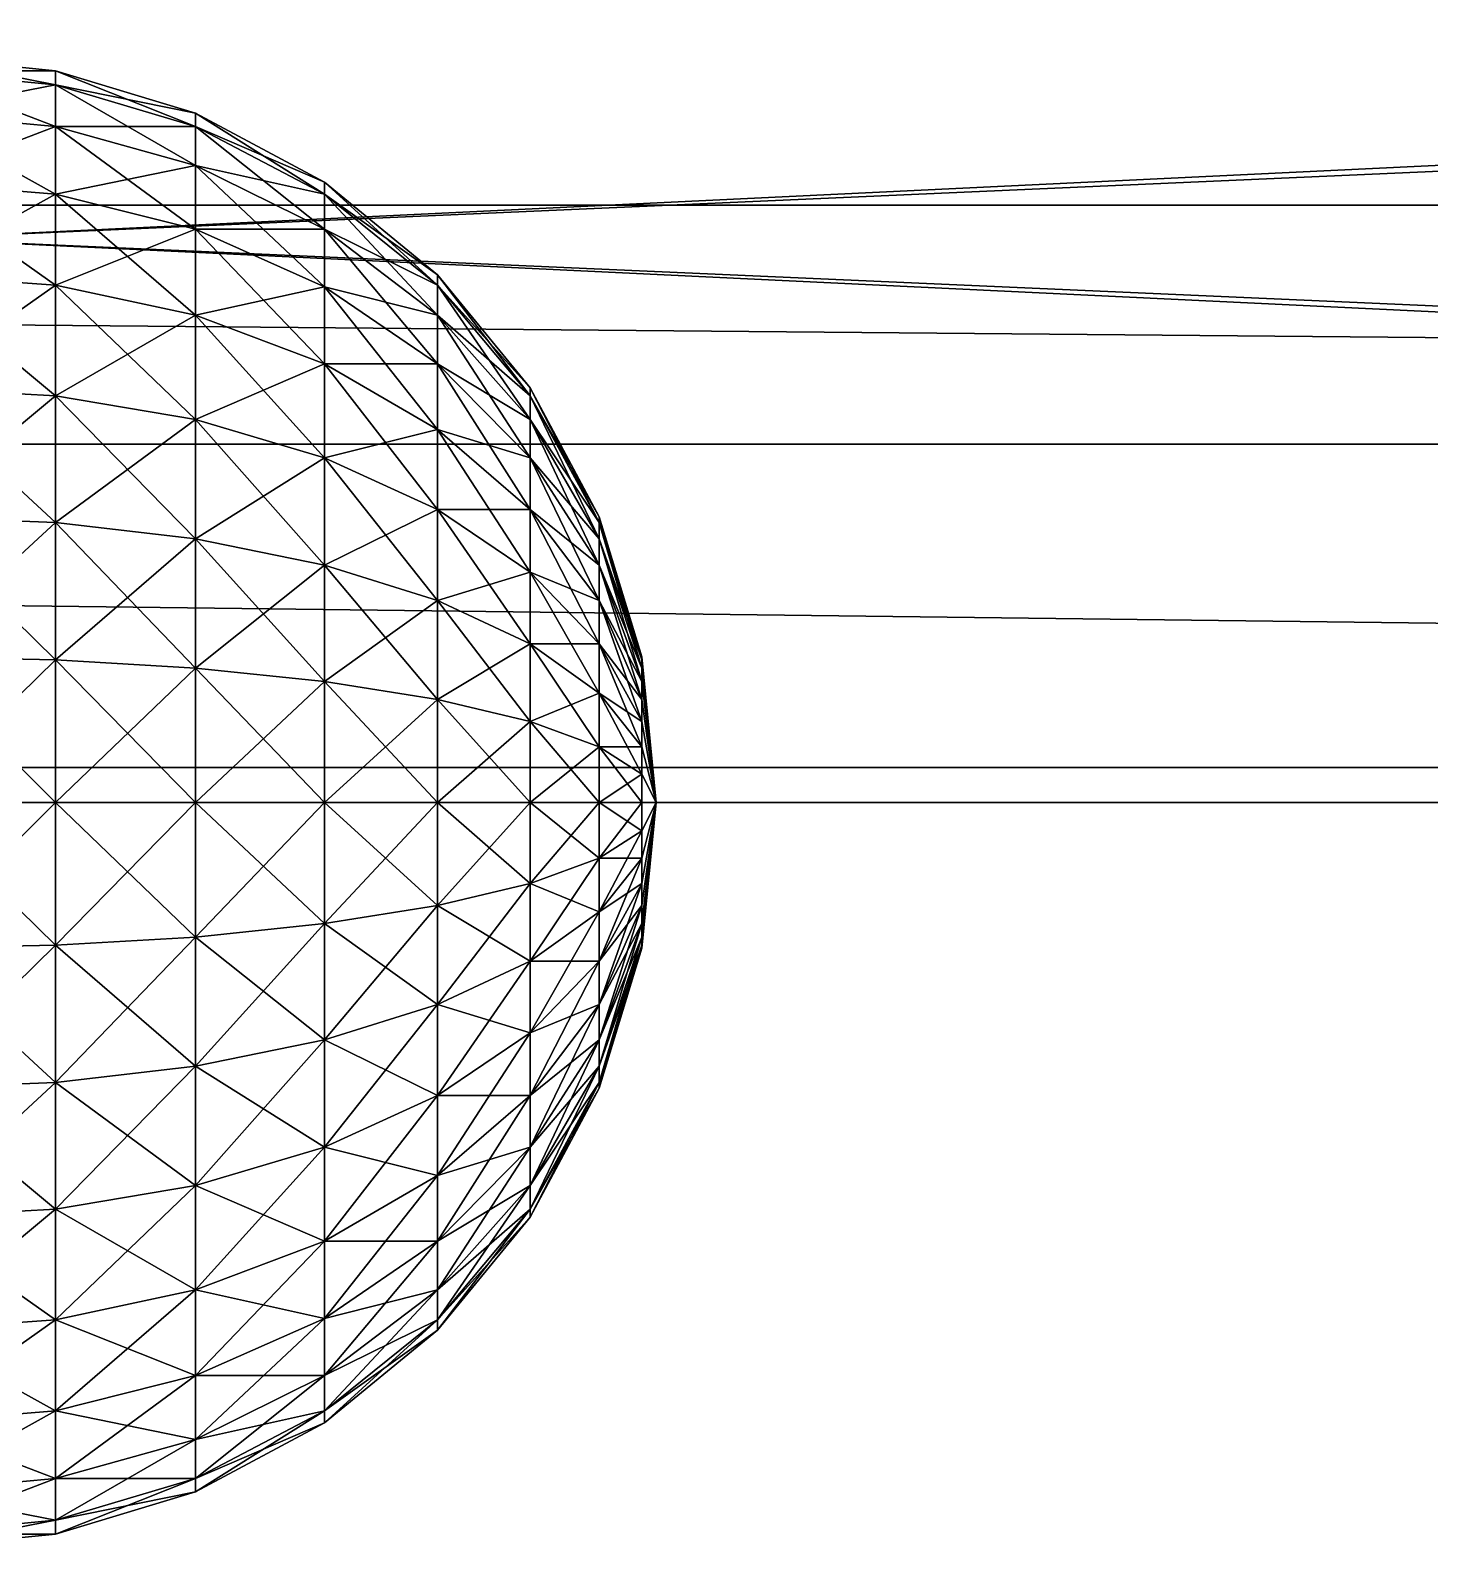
# Model space of a CAD drawing. Header units: millimetres. Extents: x -676 to 696, y -437 to 331.
# Drawn here: x 12.33 to 37.15, y -421.33 to -394.41 of the extents above; entities that cross this region are included whole.
import ezdxf

# ---------------------------------------------------------------- set-up
doc = ezdxf.new("R2010")
doc.units = ezdxf.units.MM
doc.header["$MEASUREMENT"] = 0
doc.layers.add('IKE140033-T1', color=255, linetype='Continuous')
doc.layers.add('IKE140033-T2', color=252, linetype='Continuous')

msp = doc.modelspace()

# ---------------------------------------------------------------- meshes
at = {"layer": 'IKE140033-T1'}
mesh = msp.add_polyface(dxfattribs=at)
corners = [(249.412, -407.483, 5.582), (-229.025, -407.483, 5.582), (-229.025, 331.28, 5.582), (218.349, 311.898, 1476.052), (-197.962, 311.898, 1476.052), (-197.962, -388.102, 1476.052), (-225.309, 325.543, 26.939), (-222.565, 321.305, 48.296), (242.952, 321.305, 48.296), (245.697, 325.543, 26.939), (218.349, 311.898, 1416.052), (-197.962, 311.898, 1416.052), (-197.962, 311.898, 1476.052), (236.86, 311.898, 1110.532), (236.86, 311.898, 752.164), (-216.473, 311.898, 752.164), (-216.473, 311.898, 1110.532), (-197.962, 311.898, 1110.532), (218.349, 311.898, 1110.532), (-675.801, 331.28, 5.582), (-639.806, -388.102, 1476.052), (-216.473, -388.102, 1476.052), (-216.473, 311.898, 1476.052), (-639.806, 311.898, 1476.052), (-216.473, 311.898, 1476.052), (-216.473, 311.898, 1416.052), (236.86, 311.898, 358.544), (236.86, 311.898, 76.969), (-216.473, 311.898, 76.969), (-216.473, 311.898, 358.544), (236.86, 311.898, 742.852), (236.86, 311.898, 365.86), (-216.473, 311.898, 365.86), (-216.473, 311.898, 742.852), (218.349, 311.898, 1119.844), (-197.962, 311.898, 1119.844), (-197.962, 311.898, 1408.647), (-639.806, 311.898, 1119.844), (-639.806, 311.898, 1408.647), (-216.473, 311.898, 1408.647), (-216.473, 311.898, 1119.844), (-639.806, 311.898, 752.164), (-639.806, 311.898, 1110.532), (-639.806, 311.898, 76.969), (-639.806, 311.898, 358.544), (-639.806, 311.898, 742.852), (236.86, 311.898, 69.652), (-216.473, 311.898, 69.652), (-639.806, 311.898, 69.652), (-639.806, 311.898, 365.86), (218.349, 311.898, 1408.647), (-639.806, 311.898, 1416.052), (249.412, 331.28, 5.582), (-229.025, 331.28, 5.582)]
mesh.append_faces([[corners[k] for k in face] for face in [(0, 1, 2, 2), (3, 4, 5, 5), (6, 7, 8, 8), (8, 9, 6, 6), (10, 11, 12, 12), (13, 14, 15, 15), (15, 16, 13, 13), (16, 17, 18, 18), (19, 2, 1, 1), (20, 21, 22, 22), (23, 24, 25, 25), (26, 27, 28, 28), (28, 29, 26, 26), (30, 31, 32, 32), (32, 33, 30, 30), (34, 35, 36, 36), (37, 38, 39, 39), (39, 40, 37, 37), (41, 42, 16, 16), (16, 15, 41, 41), (29, 28, 43, 43), (43, 44, 29, 29), (14, 30, 33, 33), (33, 15, 14, 14), (18, 17, 35, 35), (42, 37, 40, 40), (40, 16, 42, 42), (15, 33, 45, 45), (45, 41, 15, 15), (27, 46, 47, 47), (47, 28, 27, 27), (29, 32, 31, 31), (31, 26, 29, 29), (28, 47, 48, 48), (48, 43, 28, 28), (44, 49, 32, 32), (32, 29, 44, 44), (50, 36, 11, 11), (38, 51, 25, 25), (25, 39, 38, 38), (4, 22, 21, 21), (21, 5, 4, 4), (11, 25, 24, 24), (24, 12, 11, 11), (35, 40, 39, 39), (39, 36, 35, 35), (17, 16, 40, 40), (40, 35, 17, 17), (36, 39, 25, 25), (25, 11, 36, 36), (7, 47, 46, 46), (46, 8, 7, 7), (9, 52, 53, 53), (53, 6, 9, 9)]])
mesh = msp.add_polyface(dxfattribs=at)
corners = [(-229.025, 331.28, 5.582), (249.412, 331.28, 5.582), (249.412, -407.483, 5.582), (-197.962, -388.102, 1476.052), (218.349, -388.102, 1476.052), (218.349, 311.898, 1476.052), (685.533, 325.543, 26.939), (677.663, 321.305, 48.296), (677.663, -397.508, 48.296), (685.533, -401.746, 26.939), (675.194, 311.898, 1416.052), (675.194, 311.898, 1476.052), (675.194, -388.102, 1476.052), (675.194, -388.102, 1416.052), (660.194, 311.898, 365.86), (660.194, 311.898, 742.852), (660.194, -388.102, 742.852), (660.194, -388.102, 365.86), (696.188, 331.28, 5.582), (696.188, -407.483, 5.582), (236.86, -388.102, 1476.052), (660.194, -388.102, 1476.052), (660.194, 311.898, 1476.052), (236.86, 311.898, 1476.052), (660.194, 311.898, 1119.844), (660.194, 311.898, 1408.647), (660.194, -388.102, 1408.647), (660.194, -388.102, 1119.844), (660.194, 311.898, 752.164), (660.194, 311.898, 1110.532), (660.194, -388.102, 1110.532), (660.194, -388.102, 752.164), (660.194, -388.102, 358.544), (660.194, -388.102, 76.969), (660.194, 311.898, 76.969), (660.194, 311.898, 358.544), (660.194, -388.102, 69.652), (660.194, 311.898, 69.652), (660.194, 311.898, 1416.052), (660.194, -388.102, 1416.052), (236.86, -388.102, 1416.052), (236.86, -388.102, 1408.647), (660.194, -388.102, 1408.647), (218.349, -388.102, 1119.844), (236.86, -388.102, 1119.844), (218.349, -388.102, 1408.647), (218.349, -388.102, 1110.532), (236.86, -388.102, 1110.532), (218.349, -388.102, 1416.052), (675.194, -388.102, 1476.052), (675.194, 311.898, 1476.052), (675.194, 311.898, 1416.052), (675.194, -388.102, 1416.052), (660.194, -388.102, 1416.052), (696.188, -407.483, 5.582), (696.188, 331.28, 5.582), (632.323, -356.383, -23.068), (632.323, -356.383, 5.582), (696.188, -356.383, 5.582), (696.188, -356.383, -23.068), (632.323, -356.383, -23.068), (696.188, -356.383, -23.068), (696.188, -407.483, -23.068), (632.323, -407.483, -23.068), (696.188, -356.383, -23.068), (696.188, -356.383, 5.582), (696.188, -407.483, 5.582), (696.188, -407.483, -23.068), (696.188, -356.383, 5.582), (632.323, -356.383, 5.582), (632.323, -407.483, 5.582), (696.188, -407.483, 5.582), (632.323, -356.383, 5.582), (632.323, -356.383, -23.068), (632.323, -407.483, -23.068), (632.323, -407.483, 5.582)]
mesh.append_faces([[corners[k] for k in face] for face in [(0, 1, 2, 2), (3, 4, 5, 5), (6, 7, 8, 8), (8, 9, 6, 6), (10, 11, 12, 12), (12, 13, 10, 10), (14, 15, 16, 16), (16, 17, 14, 14), (1, 18, 19, 19), (19, 2, 1, 1), (20, 21, 22, 22), (22, 23, 20, 20), (24, 25, 26, 26), (26, 27, 24, 24), (28, 29, 30, 30), (30, 31, 28, 28), (32, 33, 34, 34), (34, 35, 32, 32), (29, 24, 27, 27), (27, 30, 29, 29), (31, 16, 15, 15), (15, 28, 31, 31), (33, 36, 37, 37), (37, 34, 33, 33), (35, 14, 17, 17), (17, 32, 35, 35), (25, 38, 39, 39), (39, 26, 25, 25), (40, 41, 42, 42), (4, 20, 23, 23), (23, 5, 4, 4), (43, 44, 41, 41), (41, 45, 43, 43), (46, 47, 44, 44), (44, 43, 46, 46), (45, 41, 40, 40), (40, 48, 45, 45), (22, 21, 49, 49), (49, 50, 22, 22), (51, 52, 53, 53), (7, 37, 36, 36), (36, 8, 7, 7), (9, 54, 55, 55), (55, 6, 9, 9), (56, 57, 58, 58), (58, 59, 56, 56), (60, 61, 62, 62), (62, 63, 60, 60), (64, 65, 66, 66), (66, 67, 64, 64), (68, 69, 70, 70), (70, 71, 68, 68), (72, 73, 74, 74), (74, 75, 72, 72)]])
mesh = msp.add_polyface(dxfattribs=at)
corners = [(218.349, -408.102, 1476.052), (-197.962, -408.102, 1476.052), (-197.962, -408.102, 1416.052), (-216.473, -408.102, 1110.532), (236.86, -408.102, 1110.532), (-197.962, -408.102, 1110.532), (-639.806, -408.102, 1416.052), (-216.473, -408.102, 1416.052), (-216.473, -408.102, 1476.052), (218.349, -408.102, 1408.647), (-197.962, -408.102, 1408.647), (-197.962, -408.102, 1119.844), (218.349, -388.102, 1119.844), (-197.962, -388.102, 1119.844), (-197.962, -388.102, 1110.532), (-639.806, -388.102, 752.164), (-639.806, -388.102, 742.852), (-216.473, -388.102, 742.852), (-216.473, -388.102, 752.164), (-216.473, -388.102, 1110.532), (-216.473, -388.102, 1119.844), (-639.806, -388.102, 1119.844), (-639.806, -388.102, 1110.532), (-639.806, -388.102, 76.969), (-639.806, -388.102, 69.652), (-216.473, -388.102, 69.652), (-216.473, -388.102, 76.969), (-216.473, -388.102, 358.544), (-216.473, -388.102, 365.86), (-639.806, -388.102, 365.86), (-639.806, -388.102, 358.544), (218.349, -388.102, 1416.052), (-197.962, -388.102, 1416.052), (-197.962, -388.102, 1408.647), (-216.473, -388.102, 1408.647), (-216.473, -388.102, 1416.052), (-639.806, -388.102, 1416.052), (-639.806, -388.102, 1408.647), (-639.806, -408.102, 1476.052), (-216.473, -408.102, 1476.052), (-216.473, -388.102, 1476.052), (-639.806, -388.102, 1416.052), (-216.473, -388.102, 1416.052), (-216.473, -408.102, 1416.052), (-197.962, -388.102, 1416.052), (-197.962, -408.102, 1416.052), (218.349, -408.102, 1416.052), (218.349, -388.102, 1476.052), (-197.962, -388.102, 1476.052), (-197.962, -408.102, 1476.052), (-639.806, -388.102, 752.164), (-216.473, -388.102, 752.164), (-216.473, -408.102, 752.164), (236.86, -408.102, 752.164), (218.349, -388.102, 1110.532), (-197.962, -388.102, 1110.532), (-197.962, -408.102, 1110.532), (-216.473, -388.102, 1110.532), (-216.473, -408.102, 1110.532), (-639.806, -408.102, 1110.532), (-639.806, -388.102, 365.86), (-216.473, -388.102, 365.86), (-216.473, -408.102, 365.86), (236.86, -408.102, 365.86), (236.86, -388.102, 742.852), (-216.473, -388.102, 742.852), (-216.473, -408.102, 742.852), (-639.806, -408.102, 742.852), (236.86, -388.102, 358.544), (-216.473, -388.102, 358.544), (-216.473, -408.102, 358.544), (-639.806, -408.102, 358.544), (-639.806, -388.102, 76.969), (-216.473, -388.102, 76.969), (-216.473, -408.102, 76.969), (236.86, -408.102, 76.969), (218.349, -408.102, 1119.844), (-197.962, -408.102, 1119.844), (-197.962, -388.102, 1119.844), (218.349, -388.102, 1408.647), (-197.962, -388.102, 1408.647), (-197.962, -408.102, 1408.647), (-197.962, -388.102, 1408.647), (-197.962, -388.102, 1119.844), (-197.962, -408.102, 1119.844), (-197.962, -408.102, 1408.647), (-639.806, -388.102, 1119.844), (-216.473, -388.102, 1119.844), (-216.473, -408.102, 1119.844), (-216.473, -388.102, 1119.844), (-216.473, -388.102, 1408.647), (-216.473, -408.102, 1408.647), (-216.473, -408.102, 1119.844), (-639.806, -408.102, 1408.647), (-216.473, -408.102, 1408.647), (-216.473, -388.102, 1408.647)]
mesh.append_faces([[corners[k] for k in face] for face in [(0, 1, 2, 2), (3, 4, 5, 5), (6, 7, 8, 8), (9, 10, 11, 11), (12, 13, 14, 14), (15, 16, 17, 17), (17, 18, 15, 15), (19, 20, 21, 21), (21, 22, 19, 19), (23, 24, 25, 25), (25, 26, 23, 23), (27, 28, 29, 29), (29, 30, 27, 27), (31, 32, 33, 33), (34, 35, 36, 36), (36, 37, 34, 34), (1, 8, 7, 7), (7, 2, 1, 1), (33, 34, 20, 20), (20, 13, 33, 33), (13, 20, 19, 19), (19, 14, 13, 13), (32, 35, 34, 34), (34, 33, 32, 32), (38, 39, 40, 40), (41, 42, 43, 43), (42, 44, 45, 45), (45, 43, 42, 42), (46, 45, 44, 44), (47, 48, 49, 49), (48, 40, 39, 39), (39, 49, 48, 48), (50, 51, 52, 52), (53, 52, 51, 51), (54, 55, 56, 56), (55, 57, 58, 58), (58, 56, 55, 55), (59, 58, 57, 57), (60, 61, 62, 62), (63, 62, 61, 61), (64, 65, 66, 66), (67, 66, 65, 65), (68, 69, 70, 70), (71, 70, 69, 69), (72, 73, 74, 74), (75, 74, 73, 73), (76, 77, 78, 78), (79, 80, 81, 81), (82, 83, 84, 84), (84, 85, 82, 82), (86, 87, 88, 88), (89, 90, 91, 91), (91, 92, 89, 89), (93, 94, 95, 95)]])
mesh = msp.add_polyface(dxfattribs=at)
corners = [(245.697, -401.746, 26.939), (242.952, -397.508, 48.296), (-222.565, -397.508, 48.296), (-225.309, -401.746, 26.939), (-197.962, -408.102, 1416.052), (218.349, -408.102, 1416.052), (218.349, -408.102, 1476.052), (-216.473, -408.102, 1110.532), (-216.473, -408.102, 752.164), (236.86, -408.102, 752.164), (236.86, -408.102, 1110.532), (218.349, -408.102, 1110.532), (-197.962, -408.102, 1110.532), (660.194, -408.102, 1476.052), (236.86, -408.102, 1476.052), (236.86, -408.102, 1416.052), (-216.473, -408.102, 358.544), (-216.473, -408.102, 76.969), (236.86, -408.102, 76.969), (236.86, -408.102, 358.544), (-216.473, -408.102, 742.852), (-216.473, -408.102, 365.86), (236.86, -408.102, 365.86), (236.86, -408.102, 742.852), (-197.962, -408.102, 1119.844), (218.349, -408.102, 1119.844), (218.349, -408.102, 1408.647), (-216.473, -388.102, 752.164), (-216.473, -388.102, 742.852), (236.86, -388.102, 742.852), (236.86, -388.102, 752.164), (-197.962, -388.102, 1110.532), (218.349, -388.102, 1110.532), (218.349, -388.102, 1119.844), (-216.473, -388.102, 76.969), (-216.473, -388.102, 69.652), (236.86, -388.102, 69.652), (236.86, -388.102, 76.969), (236.86, -388.102, 358.544), (236.86, -388.102, 365.86), (-216.473, -388.102, 365.86), (-216.473, -388.102, 358.544), (-197.962, -388.102, 1408.647), (218.349, -388.102, 1408.647), (218.349, -388.102, 1416.052), (-197.962, -388.102, 1416.052), (218.349, -388.102, 1416.052), (218.349, -408.102, 1416.052), (236.86, -388.102, 1416.052), (236.86, -408.102, 1416.052), (660.194, -408.102, 1416.052), (660.194, -388.102, 1476.052), (236.86, -388.102, 1476.052), (236.86, -408.102, 1476.052), (218.349, -388.102, 1476.052), (218.349, -408.102, 1476.052), (-197.962, -408.102, 1476.052), (-216.473, -388.102, 752.164), (236.86, -388.102, 752.164), (236.86, -408.102, 752.164), (660.194, -408.102, 752.164), (660.194, -388.102, 1110.532), (236.86, -388.102, 1110.532), (236.86, -408.102, 1110.532), (218.349, -388.102, 1110.532), (218.349, -408.102, 1110.532), (-197.962, -408.102, 1110.532), (-216.473, -388.102, 365.86), (236.86, -388.102, 365.86), (236.86, -408.102, 365.86), (660.194, -408.102, 365.86), (660.194, -388.102, 742.852), (236.86, -388.102, 742.852), (236.86, -408.102, 742.852), (-216.473, -408.102, 742.852), (660.194, -388.102, 358.544), (236.86, -388.102, 358.544), (236.86, -408.102, 358.544), (-216.473, -408.102, 358.544), (-216.473, -388.102, 76.969), (236.86, -388.102, 76.969), (236.86, -408.102, 76.969), (660.194, -408.102, 76.969), (-197.962, -388.102, 1119.844), (218.349, -388.102, 1119.844), (218.349, -408.102, 1119.844), (218.349, -388.102, 1119.844), (218.349, -388.102, 1408.647), (218.349, -408.102, 1408.647), (218.349, -408.102, 1119.844), (-197.962, -408.102, 1408.647), (218.349, -408.102, 1408.647), (218.349, -388.102, 1408.647), (236.86, -388.102, 1408.647), (236.86, -388.102, 1119.844), (236.86, -408.102, 1119.844), (236.86, -408.102, 1408.647), (-229.025, -407.483, 5.582), (249.412, -407.483, 5.582)]
mesh.append_faces([[corners[k] for k in face] for face in [(0, 1, 2, 2), (2, 3, 0, 0), (4, 5, 6, 6), (7, 8, 9, 9), (9, 10, 7, 7), (10, 11, 12, 12), (13, 14, 15, 15), (16, 17, 18, 18), (18, 19, 16, 16), (20, 21, 22, 22), (22, 23, 20, 20), (24, 25, 26, 26), (27, 28, 29, 29), (29, 30, 27, 27), (31, 32, 33, 33), (34, 35, 36, 36), (36, 37, 34, 34), (38, 39, 40, 40), (40, 41, 38, 38), (42, 43, 44, 44), (5, 15, 14, 14), (14, 6, 5, 5), (45, 46, 47, 47), (46, 48, 49, 49), (49, 47, 46, 46), (50, 49, 48, 48), (51, 52, 53, 53), (52, 54, 55, 55), (55, 53, 52, 52), (56, 55, 54, 54), (57, 58, 59, 59), (60, 59, 58, 58), (61, 62, 63, 63), (62, 64, 65, 65), (65, 63, 62, 62), (66, 65, 64, 64), (67, 68, 69, 69), (70, 69, 68, 68), (71, 72, 73, 73), (74, 73, 72, 72), (75, 76, 77, 77), (78, 77, 76, 76), (79, 80, 81, 81), (82, 81, 80, 80), (83, 84, 85, 85), (86, 87, 88, 88), (88, 89, 86, 86), (90, 91, 92, 92), (93, 94, 95, 95), (95, 96, 93, 93), (1, 36, 35, 35), (35, 2, 1, 1), (3, 97, 98, 98), (98, 0, 3, 3)]])
at = {"layer": 'IKE140033-T2'}
mesh = msp.add_polyface(dxfattribs=at)
corners = [(10.194, -400.75, 1275.248), (12.775, -400.891, 1275.036), (12.775, -398.925, 1273.422), (10.194, -398.745, 1273.602), (12.775, -397.311, 1271.456), (10.194, -397.099, 1271.597), (12.775, -396.112, 1269.212), (10.194, -395.877, 1269.309), (12.775, -395.373, 1266.777), (10.194, -395.124, 1266.827), (12.775, -395.124, 1264.246), (10.194, -394.869, 1264.246), (12.775, -395.373, 1261.714), (10.194, -395.124, 1261.664), (12.775, -396.112, 1259.279), (10.194, -395.877, 1259.182), (12.775, -397.311, 1257.036), (10.194, -397.099, 1256.894), (12.775, -398.925, 1255.069), (10.194, -398.745, 1254.889), (12.775, -400.892, 1253.455), (15.257, -401.31, 1274.41), (15.257, -399.457, 1272.89), (15.257, -397.937, 1271.037), (15.257, -396.807, 1268.924), (15.257, -396.112, 1266.631), (15.257, -395.877, 1264.246), (15.257, -396.112, 1261.861), (15.257, -396.807, 1259.567), (15.257, -397.937, 1257.454), (15.257, -399.457, 1255.601)]
mesh.append_faces([[corners[k] for k in face] for face in [(0, 1, 2, 2), (0, 2, 3, 3), (3, 2, 4, 4), (3, 4, 5, 5), (5, 4, 6, 6), (5, 6, 7, 7), (7, 6, 8, 8), (7, 8, 9, 9), (9, 8, 10, 10), (9, 10, 11, 11), (11, 10, 12, 12), (11, 12, 13, 13), (13, 12, 14, 14), (13, 14, 15, 15), (15, 14, 16, 16), (15, 16, 17, 17), (17, 16, 18, 18), (17, 18, 19, 19), (19, 18, 20, 20), (1, 21, 22, 22), (1, 22, 2, 2), (2, 22, 23, 23), (2, 23, 4, 4), (4, 23, 24, 24), (4, 24, 6, 6), (6, 24, 25, 25), (6, 25, 8, 8), (8, 25, 26, 26), (8, 26, 10, 10), (10, 26, 27, 27), (10, 27, 12, 12), (12, 27, 28, 28), (12, 28, 14, 14), (14, 28, 29, 29), (14, 29, 16, 16), (16, 29, 30, 30), (16, 30, 18, 18)]])
mesh = msp.add_polyface(dxfattribs=at)
corners = [(12.775, -398.925, 1255.069), (15.257, -399.457, 1255.601), (15.257, -401.31, 1254.081), (15.257, -401.31, 1274.41), (17.545, -400.322, 1272.025), (15.257, -399.457, 1272.89), (17.545, -398.954, 1270.358), (15.257, -397.937, 1271.037), (17.545, -397.937, 1268.456), (15.257, -396.807, 1268.924), (17.545, -397.311, 1266.392), (15.257, -396.112, 1266.631), (17.545, -397.099, 1264.246), (15.257, -395.877, 1264.246), (17.545, -397.311, 1262.099), (15.257, -396.112, 1261.861), (17.545, -397.937, 1260.035), (15.257, -396.807, 1259.567), (17.545, -398.954, 1258.133), (15.257, -397.937, 1257.454), (17.545, -400.322, 1256.466), (19.55, -400.322, 1269.444), (19.55, -399.457, 1267.826), (19.55, -398.925, 1266.071), (19.55, -398.745, 1264.246), (19.55, -398.925, 1262.42), (19.55, -399.457, 1260.665), (19.55, -400.322, 1259.047), (19.55, -401.486, 1257.63), (21.196, -401.31, 1267.059), (21.196, -400.891, 1265.68), (21.196, -400.75, 1264.246), (21.196, -400.891, 1262.811), (21.196, -401.31, 1261.432)]
mesh.append_faces([[corners[k] for k in face] for face in [(0, 1, 2, 2), (3, 4, 5, 5), (5, 4, 6, 6), (5, 6, 7, 7), (7, 6, 8, 8), (7, 8, 9, 9), (9, 8, 10, 10), (9, 10, 11, 11), (11, 10, 12, 12), (11, 12, 13, 13), (13, 12, 14, 14), (13, 14, 15, 15), (15, 14, 16, 16), (15, 16, 17, 17), (17, 16, 18, 18), (17, 18, 19, 19), (19, 18, 20, 20), (19, 20, 1, 1), (4, 21, 6, 6), (6, 21, 22, 22), (6, 22, 8, 8), (8, 22, 23, 23), (8, 23, 10, 10), (10, 23, 24, 24), (10, 24, 12, 12), (12, 24, 25, 25), (12, 25, 14, 14), (14, 25, 26, 26), (14, 26, 16, 16), (16, 26, 27, 27), (16, 27, 18, 18), (18, 28, 20, 20), (21, 29, 22, 22), (22, 30, 23, 23), (23, 31, 24, 24), (24, 32, 25, 25), (25, 33, 26, 26)]])
mesh = msp.add_polyface(dxfattribs=at)
corners = [(10.194, -408.102, 1277.478), (12.775, -408.102, 1277.224), (12.775, -405.57, 1276.974), (10.194, -405.52, 1277.224), (12.775, -403.135, 1276.236), (10.194, -403.038, 1276.471), (12.775, -400.891, 1275.036), (10.194, -400.75, 1275.248), (10.194, -398.745, 1254.889), (12.775, -400.892, 1253.455), (10.194, -400.75, 1253.243), (12.775, -403.135, 1252.256), (10.194, -403.038, 1252.021), (12.775, -405.57, 1251.517), (10.194, -405.52, 1251.268), (12.775, -408.102, 1251.268), (10.194, -408.102, 1251.013), (15.257, -408.102, 1276.471), (15.257, -405.717, 1276.236), (15.257, -403.423, 1275.54), (15.257, -401.31, 1274.41), (12.775, -398.925, 1255.069), (15.257, -401.31, 1254.081), (15.257, -403.423, 1252.951), (15.257, -405.717, 1252.256), (15.257, -408.102, 1252.021), (17.545, -408.102, 1275.248), (17.545, -405.955, 1275.036), (17.545, -403.891, 1274.41), (17.545, -401.989, 1273.394), (17.545, -400.322, 1272.025), (15.257, -399.457, 1255.601), (17.545, -400.322, 1256.466), (17.545, -401.989, 1255.098), (17.545, -403.891, 1254.081), (17.545, -405.955, 1253.455)]
mesh.append_faces([[corners[k] for k in face] for face in [(0, 1, 2, 2), (0, 2, 3, 3), (3, 2, 4, 4), (3, 4, 5, 5), (5, 4, 6, 6), (5, 6, 7, 7), (8, 9, 10, 10), (10, 9, 11, 11), (10, 11, 12, 12), (12, 11, 13, 13), (12, 13, 14, 14), (14, 13, 15, 15), (14, 15, 16, 16), (1, 17, 18, 18), (1, 18, 2, 2), (2, 18, 19, 19), (2, 19, 4, 4), (4, 19, 20, 20), (4, 20, 6, 6), (21, 22, 9, 9), (9, 22, 23, 23), (9, 23, 11, 11), (11, 23, 24, 24), (11, 24, 13, 13), (13, 24, 25, 25), (13, 25, 15, 15), (17, 26, 27, 27), (17, 27, 18, 18), (18, 27, 28, 28), (18, 28, 19, 19), (19, 28, 29, 29), (19, 29, 20, 20), (20, 29, 30, 30), (31, 32, 33, 33), (31, 33, 22, 22), (22, 34, 23, 23), (23, 35, 24, 24)]])
mesh = msp.add_polyface(dxfattribs=at)
corners = [(19.55, -398.925, 1266.071), (21.196, -400.891, 1265.68), (21.196, -400.75, 1264.246), (19.55, -398.745, 1264.246), (21.196, -400.891, 1262.811), (19.55, -398.925, 1262.42), (21.196, -401.31, 1261.432), (19.55, -399.457, 1260.665), (21.196, -401.989, 1260.161), (19.55, -400.322, 1259.047), (21.196, -402.903, 1259.047), (19.55, -401.486, 1257.63), (21.196, -404.017, 1258.133), (19.55, -402.903, 1256.466), (21.196, -405.288, 1257.454), (21.196, -405.288, 1271.037), (22.419, -405.288, 1268.456), (21.196, -404.017, 1270.358), (22.419, -404.521, 1267.826), (21.196, -402.903, 1269.444), (22.419, -403.891, 1267.059), (21.196, -401.989, 1268.33), (22.419, -403.423, 1266.183), (21.196, -401.31, 1267.059), (22.419, -403.135, 1265.234), (22.419, -403.038, 1264.246), (22.419, -403.135, 1263.258), (22.419, -403.423, 1262.308), (22.419, -403.891, 1261.432), (22.419, -404.521, 1260.665), (22.419, -405.288, 1260.035), (23.172, -405.955, 1265.68), (23.172, -405.717, 1265.234), (23.172, -405.57, 1264.749), (23.172, -405.52, 1264.246), (23.172, -405.57, 1263.742), (23.172, -405.717, 1263.258), (23.172, -405.955, 1262.811), (23.172, -406.276, 1262.42)]
mesh.append_faces([[corners[k] for k in face] for face in [(0, 1, 2, 2), (3, 2, 4, 4), (5, 4, 6, 6), (7, 6, 8, 8), (9, 8, 10, 10), (11, 10, 12, 12), (13, 12, 14, 14), (15, 16, 17, 17), (17, 16, 18, 18), (17, 18, 19, 19), (19, 18, 20, 20), (19, 20, 21, 21), (21, 20, 22, 22), (21, 22, 23, 23), (23, 22, 24, 24), (23, 24, 1, 1), (1, 24, 25, 25), (1, 25, 2, 2), (2, 25, 26, 26), (2, 26, 4, 4), (4, 26, 27, 27), (4, 27, 6, 6), (6, 27, 28, 28), (6, 28, 8, 8), (8, 28, 29, 29), (8, 29, 10, 10), (10, 29, 30, 30), (10, 30, 12, 12), (18, 31, 20, 20), (20, 32, 22, 22), (22, 33, 24, 24), (24, 34, 25, 25), (25, 34, 35, 35), (25, 35, 26, 26), (26, 36, 27, 27), (27, 37, 28, 28), (28, 38, 29, 29)]])
mesh = msp.add_polyface(dxfattribs=at)
corners = [(15.257, -401.31, 1254.081), (17.545, -401.989, 1255.098), (17.545, -403.891, 1254.081), (15.257, -403.423, 1252.951), (17.545, -405.955, 1253.455), (15.257, -405.717, 1252.256), (17.545, -408.102, 1253.244), (17.545, -408.102, 1275.248), (19.55, -408.102, 1273.602), (19.55, -406.276, 1273.422), (17.545, -405.955, 1275.036), (19.55, -404.521, 1272.89), (17.545, -403.891, 1274.41), (19.55, -402.903, 1272.025), (17.545, -401.989, 1273.394), (19.55, -401.486, 1270.862), (17.545, -400.322, 1272.025), (19.55, -400.322, 1269.444), (17.545, -398.954, 1258.133), (19.55, -400.322, 1259.047), (19.55, -401.486, 1257.63), (17.545, -400.322, 1256.466), (19.55, -402.903, 1256.466), (19.55, -404.521, 1255.601), (19.55, -406.276, 1255.069), (19.55, -408.102, 1254.889), (21.196, -408.102, 1271.597), (21.196, -406.667, 1271.456), (21.196, -405.288, 1271.037), (21.196, -404.017, 1270.358), (21.196, -402.903, 1269.444), (21.196, -401.989, 1268.33), (21.196, -401.31, 1267.059), (19.55, -399.457, 1267.826), (21.196, -400.891, 1265.68), (19.55, -399.457, 1260.665), (21.196, -401.989, 1260.161), (21.196, -402.903, 1259.047), (21.196, -404.017, 1258.133), (21.196, -405.288, 1257.454), (21.196, -406.667, 1257.036)]
mesh.append_faces([[corners[k] for k in face] for face in [(0, 1, 2, 2), (3, 2, 4, 4), (5, 4, 6, 6), (7, 8, 9, 9), (7, 9, 10, 10), (10, 9, 11, 11), (10, 11, 12, 12), (12, 11, 13, 13), (12, 13, 14, 14), (14, 13, 15, 15), (14, 15, 16, 16), (16, 15, 17, 17), (18, 19, 20, 20), (21, 20, 22, 22), (21, 22, 1, 1), (1, 22, 23, 23), (1, 23, 2, 2), (2, 23, 24, 24), (2, 24, 4, 4), (4, 24, 25, 25), (8, 26, 27, 27), (8, 27, 9, 9), (9, 27, 28, 28), (9, 28, 11, 11), (11, 28, 29, 29), (11, 29, 13, 13), (13, 29, 30, 30), (13, 30, 15, 15), (15, 30, 31, 31), (15, 31, 17, 17), (17, 31, 32, 32), (33, 32, 34, 34), (35, 36, 19, 19), (19, 37, 20, 20), (20, 38, 22, 22), (22, 39, 23, 23), (23, 40, 24, 24)]])
mesh = msp.add_polyface(dxfattribs=at)
corners = [(19.55, -404.521, 1255.601), (21.196, -405.288, 1257.454), (21.196, -406.667, 1257.036), (19.55, -406.276, 1255.069), (21.196, -408.102, 1256.894), (21.196, -408.102, 1271.597), (22.419, -408.102, 1269.309), (22.419, -407.114, 1269.212), (21.196, -406.667, 1271.456), (22.419, -406.164, 1268.924), (21.196, -405.288, 1271.037), (22.419, -405.288, 1268.456), (21.196, -404.017, 1258.133), (22.419, -405.288, 1260.035), (22.419, -406.164, 1259.567), (22.419, -407.114, 1259.279), (22.419, -408.102, 1259.182), (23.172, -408.102, 1266.827), (23.172, -407.598, 1266.777), (23.172, -407.114, 1266.631), (23.172, -406.667, 1266.392), (23.172, -406.276, 1266.071), (22.419, -404.521, 1267.826), (23.172, -405.955, 1265.68), (22.419, -403.891, 1267.059), (23.172, -405.717, 1265.234), (22.419, -403.423, 1266.183), (23.172, -405.57, 1264.749), (22.419, -403.135, 1265.234), (23.172, -405.52, 1264.246), (22.419, -403.135, 1263.258), (23.172, -405.57, 1263.742), (23.172, -405.717, 1263.258), (22.419, -403.423, 1262.308), (23.172, -405.955, 1262.811), (22.419, -403.891, 1261.432), (23.172, -406.276, 1262.42), (22.419, -404.521, 1260.665), (23.172, -406.667, 1262.099), (23.172, -407.114, 1261.861), (23.172, -407.598, 1261.714), (23.172, -408.102, 1261.664), (22.419, -409.09, 1269.212), (23.172, -408.102, 1266.827), (22.419, -408.102, 1269.309)]
mesh.append_faces([[corners[k] for k in face] for face in [(0, 1, 2, 2), (3, 2, 4, 4), (5, 6, 7, 7), (5, 7, 8, 8), (8, 7, 9, 9), (8, 9, 10, 10), (10, 9, 11, 11), (12, 13, 14, 14), (12, 14, 1, 1), (1, 14, 15, 15), (1, 15, 2, 2), (2, 15, 16, 16), (2, 16, 4, 4), (6, 17, 18, 18), (6, 18, 7, 7), (7, 18, 19, 19), (7, 19, 9, 9), (9, 19, 20, 20), (9, 20, 11, 11), (11, 20, 21, 21), (11, 21, 22, 22), (22, 21, 23, 23), (24, 23, 25, 25), (26, 25, 27, 27), (28, 27, 29, 29), (30, 31, 32, 32), (33, 32, 34, 34), (35, 34, 36, 36), (37, 36, 38, 38), (37, 38, 13, 13), (13, 38, 39, 39), (13, 39, 14, 14), (14, 39, 40, 40), (14, 40, 15, 15), (15, 40, 41, 41), (15, 41, 16, 16), (42, 43, 44, 44)]])
mesh = msp.add_polyface(dxfattribs=at)
corners = [(10.194, -408.102, 1251.013), (12.775, -408.102, 1251.268), (12.775, -410.634, 1251.517), (10.194, -410.683, 1251.268), (12.775, -413.068, 1252.256), (10.194, -413.165, 1252.021), (12.775, -415.312, 1253.455), (10.194, -415.453, 1253.244), (10.194, -417.458, 1273.602), (12.775, -415.312, 1275.036), (10.194, -415.453, 1275.248), (12.775, -413.068, 1276.236), (10.194, -413.165, 1276.471), (12.775, -410.633, 1276.974), (10.194, -410.683, 1277.224), (12.775, -408.102, 1277.224), (10.194, -408.102, 1277.478), (15.257, -408.102, 1252.021), (15.257, -410.487, 1252.256), (15.257, -412.78, 1252.951), (15.257, -414.893, 1254.081), (15.257, -416.746, 1255.601), (12.775, -417.278, 1273.422), (15.257, -414.893, 1274.41), (15.257, -412.78, 1275.54), (15.257, -410.487, 1276.236), (15.257, -408.102, 1276.471), (15.257, -405.717, 1252.256), (17.545, -408.102, 1253.244), (17.545, -410.248, 1253.455), (17.545, -412.312, 1254.081), (17.545, -414.214, 1255.098), (15.257, -416.746, 1272.89), (17.545, -414.214, 1273.394), (17.545, -412.312, 1274.41), (17.545, -410.248, 1275.036), (17.545, -408.102, 1275.248)]
mesh.append_faces([[corners[k] for k in face] for face in [(0, 1, 2, 2), (0, 2, 3, 3), (3, 2, 4, 4), (3, 4, 5, 5), (5, 4, 6, 6), (5, 6, 7, 7), (8, 9, 10, 10), (10, 9, 11, 11), (10, 11, 12, 12), (12, 11, 13, 13), (12, 13, 14, 14), (14, 13, 15, 15), (14, 15, 16, 16), (1, 17, 18, 18), (1, 18, 2, 2), (2, 18, 19, 19), (2, 19, 4, 4), (4, 19, 20, 20), (4, 20, 6, 6), (6, 20, 21, 21), (22, 23, 9, 9), (9, 23, 24, 24), (9, 24, 11, 11), (11, 24, 25, 25), (11, 25, 13, 13), (13, 25, 26, 26), (13, 26, 15, 15), (27, 28, 17, 17), (17, 28, 29, 29), (17, 29, 18, 18), (18, 29, 30, 30), (18, 30, 19, 19), (19, 31, 20, 20), (32, 33, 23, 23), (23, 34, 24, 24), (24, 35, 25, 25), (25, 36, 26, 26)]])
mesh = msp.add_polyface(dxfattribs=at)
corners = [(22.419, -412.312, 1267.059), (23.172, -410.248, 1265.68), (23.172, -409.927, 1266.071), (22.419, -411.682, 1267.826), (23.172, -409.536, 1266.392), (22.419, -410.915, 1268.456), (23.172, -409.09, 1266.631), (22.419, -410.039, 1268.924), (23.172, -408.605, 1266.777), (22.419, -409.09, 1269.212), (23.172, -408.102, 1266.827), (23.426, -408.102, 1264.246), (23.172, -407.598, 1266.777), (23.172, -408.102, 1266.827), (23.426, -408.102, 1264.246), (23.172, -407.114, 1266.631), (23.426, -408.102, 1264.246), (23.172, -406.667, 1266.392), (23.426, -408.102, 1264.246), (23.172, -406.276, 1266.071), (23.426, -408.102, 1264.246), (23.172, -405.955, 1265.68), (23.426, -408.102, 1264.246), (23.172, -405.717, 1265.234), (23.426, -408.102, 1264.246), (23.172, -405.57, 1264.749), (23.426, -408.102, 1264.246), (23.172, -405.52, 1264.246), (23.426, -408.102, 1264.246), (23.172, -405.57, 1263.742), (23.426, -408.102, 1264.246), (23.172, -405.717, 1263.258), (23.426, -408.102, 1264.246), (23.172, -405.955, 1262.811), (23.426, -408.102, 1264.246), (23.172, -406.276, 1262.42), (23.426, -408.102, 1264.246), (23.172, -406.667, 1262.099), (23.426, -408.102, 1264.246), (23.172, -407.114, 1261.861), (23.426, -408.102, 1264.246), (23.172, -407.598, 1261.714), (23.426, -408.102, 1264.246), (23.172, -408.102, 1261.664), (23.426, -408.102, 1264.246), (23.172, -408.605, 1261.714), (23.426, -408.102, 1264.246), (23.172, -409.09, 1261.861), (23.426, -408.102, 1264.246), (23.172, -409.536, 1262.099), (23.426, -408.102, 1264.246), (23.172, -409.927, 1262.42), (23.426, -408.102, 1264.246), (23.172, -410.248, 1262.811), (23.426, -408.102, 1264.246), (23.172, -410.487, 1263.258), (23.426, -408.102, 1264.246), (23.172, -410.633, 1263.742), (23.426, -408.102, 1264.246), (23.172, -410.683, 1264.246), (23.426, -408.102, 1264.246), (23.172, -410.633, 1264.749), (23.426, -408.102, 1264.246), (23.172, -410.487, 1265.234), (23.426, -408.102, 1264.246), (23.426, -408.102, 1264.246), (23.426, -408.102, 1264.246), (23.426, -408.102, 1264.246), (23.426, -408.102, 1264.246), (23.426, -408.102, 1264.246)]
mesh.append_faces([[corners[k] for k in face] for face in [(0, 1, 2, 2), (3, 2, 4, 4), (5, 4, 6, 6), (7, 6, 8, 8), (9, 8, 10, 10), (11, 12, 13, 13), (14, 15, 12, 12), (16, 17, 15, 15), (18, 19, 17, 17), (20, 21, 19, 19), (22, 23, 21, 21), (24, 25, 23, 23), (26, 27, 25, 25), (28, 29, 27, 27), (30, 31, 29, 29), (32, 33, 31, 31), (34, 35, 33, 33), (36, 37, 35, 35), (38, 39, 37, 37), (40, 41, 39, 39), (42, 43, 41, 41), (44, 45, 43, 43), (46, 47, 45, 45), (48, 49, 47, 47), (50, 51, 49, 49), (52, 53, 51, 51), (54, 55, 53, 53), (56, 57, 55, 55), (58, 59, 57, 57), (60, 61, 59, 59), (62, 63, 61, 61), (64, 1, 63, 63), (65, 2, 1, 1), (66, 4, 2, 2), (67, 6, 4, 4), (68, 8, 6, 6), (69, 10, 8, 8)]])
mesh = msp.add_polyface(dxfattribs=at)
corners = [(15.257, -412.78, 1252.951), (17.545, -412.312, 1254.081), (17.545, -414.214, 1255.098), (15.257, -414.893, 1254.081), (17.545, -415.881, 1256.466), (15.257, -416.746, 1272.89), (17.545, -415.881, 1272.025), (17.545, -414.214, 1273.394), (15.257, -414.893, 1274.41), (17.545, -412.312, 1274.41), (15.257, -412.78, 1275.54), (17.545, -410.248, 1275.036), (15.257, -410.487, 1276.236), (17.545, -408.102, 1275.248), (17.545, -405.955, 1253.455), (19.55, -408.102, 1254.889), (17.545, -408.102, 1253.244), (19.55, -409.927, 1255.069), (17.545, -410.248, 1253.455), (19.55, -411.682, 1255.601), (19.55, -413.3, 1256.466), (19.55, -414.718, 1257.63), (19.55, -415.881, 1259.047), (17.545, -417.25, 1270.358), (19.55, -415.881, 1269.444), (19.55, -414.718, 1270.862), (19.55, -413.3, 1272.025), (19.55, -411.682, 1272.89), (19.55, -409.927, 1273.422), (19.55, -408.102, 1273.602), (19.55, -406.276, 1255.069), (21.196, -408.102, 1256.894), (21.196, -409.536, 1257.036), (21.196, -410.915, 1257.454), (21.196, -412.186, 1258.133), (21.196, -413.3, 1259.047), (21.196, -414.214, 1260.161), (19.55, -416.746, 1267.826), (21.196, -414.214, 1268.33), (21.196, -413.3, 1269.444), (21.196, -412.186, 1270.358), (21.196, -410.915, 1271.037), (21.196, -409.536, 1271.456), (21.196, -408.102, 1271.597)]
mesh.append_faces([[corners[k] for k in face] for face in [(0, 1, 2, 2), (3, 2, 4, 4), (5, 6, 7, 7), (8, 7, 9, 9), (10, 9, 11, 11), (12, 11, 13, 13), (14, 15, 16, 16), (16, 15, 17, 17), (16, 17, 18, 18), (18, 17, 19, 19), (18, 19, 1, 1), (1, 19, 20, 20), (1, 20, 2, 2), (2, 20, 21, 21), (2, 21, 4, 4), (4, 21, 22, 22), (23, 24, 25, 25), (6, 25, 26, 26), (6, 26, 7, 7), (7, 26, 27, 27), (7, 27, 9, 9), (9, 27, 28, 28), (9, 28, 11, 11), (11, 28, 29, 29), (11, 29, 13, 13), (30, 31, 15, 15), (15, 32, 17, 17), (17, 33, 19, 19), (19, 34, 20, 20), (20, 35, 21, 21), (21, 36, 22, 22), (37, 38, 24, 24), (24, 39, 25, 25), (25, 40, 26, 26), (26, 41, 27, 27), (27, 42, 28, 28), (28, 43, 29, 29)]])
mesh = msp.add_polyface(dxfattribs=at)
corners = [(19.55, -408.102, 1254.889), (21.196, -408.102, 1256.894), (21.196, -409.536, 1257.036), (19.55, -409.927, 1255.069), (21.196, -410.915, 1257.454), (19.55, -411.682, 1272.89), (21.196, -410.915, 1271.037), (21.196, -409.536, 1271.456), (19.55, -409.927, 1273.422), (21.196, -408.102, 1271.597), (22.419, -408.102, 1259.182), (22.419, -409.09, 1259.279), (22.419, -410.039, 1259.567), (22.419, -410.915, 1260.035), (21.196, -412.186, 1258.133), (22.419, -411.682, 1260.665), (21.196, -412.186, 1270.358), (22.419, -410.915, 1268.456), (22.419, -410.039, 1268.924), (22.419, -409.09, 1269.212), (22.419, -408.102, 1269.309), (23.172, -408.102, 1261.664), (23.172, -408.605, 1261.714), (23.172, -409.09, 1261.861), (23.172, -409.536, 1262.099), (23.172, -409.927, 1262.42), (23.172, -410.248, 1262.811), (22.419, -412.312, 1261.432), (23.172, -410.487, 1263.258), (22.419, -412.78, 1262.308), (23.172, -410.633, 1263.742), (22.419, -413.068, 1263.258), (23.172, -410.683, 1264.246), (22.419, -413.165, 1264.246), (23.172, -410.633, 1264.749), (22.419, -413.068, 1265.234), (23.172, -410.487, 1265.234), (22.419, -412.78, 1266.183), (23.172, -410.248, 1265.68), (22.419, -412.312, 1267.059), (23.172, -409.927, 1266.071), (22.419, -411.682, 1267.826), (23.172, -409.536, 1266.392), (23.172, -409.09, 1266.631), (23.172, -408.605, 1266.777)]
mesh.append_faces([[corners[k] for k in face] for face in [(0, 1, 2, 2), (3, 2, 4, 4), (5, 6, 7, 7), (8, 7, 9, 9), (1, 10, 11, 11), (1, 11, 2, 2), (2, 11, 12, 12), (2, 12, 4, 4), (4, 12, 13, 13), (4, 13, 14, 14), (14, 13, 15, 15), (16, 17, 18, 18), (16, 18, 6, 6), (6, 18, 19, 19), (6, 19, 7, 7), (7, 19, 20, 20), (7, 20, 9, 9), (10, 21, 22, 22), (10, 22, 11, 11), (11, 22, 23, 23), (11, 23, 12, 12), (12, 23, 24, 24), (12, 24, 13, 13), (13, 24, 25, 25), (13, 25, 15, 15), (15, 25, 26, 26), (15, 26, 27, 27), (27, 26, 28, 28), (29, 28, 30, 30), (31, 30, 32, 32), (33, 32, 34, 34), (35, 34, 36, 36), (37, 36, 38, 38), (39, 40, 41, 41), (41, 42, 17, 17), (17, 43, 18, 18), (18, 44, 19, 19)]])
mesh = msp.add_polyface(dxfattribs=at)
corners = [(19.55, -411.682, 1255.601), (21.196, -410.915, 1257.454), (21.196, -412.186, 1258.133), (19.55, -413.3, 1256.466), (21.196, -413.3, 1259.047), (19.55, -414.718, 1257.63), (21.196, -414.214, 1260.161), (19.55, -415.881, 1259.047), (21.196, -414.893, 1261.432), (19.55, -416.746, 1260.665), (21.196, -415.312, 1262.811), (19.55, -417.278, 1262.42), (21.196, -415.453, 1264.246), (19.55, -417.458, 1264.246), (21.196, -415.312, 1265.68), (19.55, -417.278, 1266.071), (21.196, -414.893, 1267.059), (19.55, -416.746, 1267.826), (21.196, -414.214, 1268.33), (19.55, -415.881, 1269.444), (21.196, -413.3, 1269.444), (19.55, -414.718, 1270.862), (21.196, -412.186, 1270.358), (19.55, -413.3, 1272.025), (21.196, -410.915, 1271.037), (22.419, -411.682, 1260.665), (22.419, -412.312, 1261.432), (22.419, -412.78, 1262.308), (22.419, -413.068, 1263.258), (22.419, -413.165, 1264.246), (22.419, -413.068, 1265.234), (22.419, -412.78, 1266.183), (22.419, -412.312, 1267.059), (22.419, -411.682, 1267.826), (22.419, -410.915, 1268.456), (23.172, -410.487, 1263.258), (23.172, -410.633, 1263.742), (23.172, -410.683, 1264.246), (23.172, -410.633, 1264.749), (23.172, -410.487, 1265.234), (23.172, -410.248, 1265.68)]
mesh.append_faces([[corners[k] for k in face] for face in [(0, 1, 2, 2), (3, 2, 4, 4), (5, 4, 6, 6), (7, 6, 8, 8), (9, 8, 10, 10), (11, 10, 12, 12), (13, 12, 14, 14), (15, 14, 16, 16), (17, 16, 18, 18), (19, 18, 20, 20), (21, 20, 22, 22), (23, 22, 24, 24), (2, 25, 4, 4), (4, 25, 26, 26), (4, 26, 6, 6), (6, 26, 27, 27), (6, 27, 8, 8), (8, 27, 28, 28), (8, 28, 10, 10), (10, 28, 29, 29), (10, 29, 12, 12), (12, 29, 30, 30), (12, 30, 14, 14), (14, 30, 31, 31), (14, 31, 16, 16), (16, 31, 32, 32), (16, 32, 18, 18), (18, 32, 33, 33), (18, 33, 20, 20), (20, 33, 34, 34), (20, 34, 22, 22), (26, 35, 27, 27), (27, 36, 28, 28), (28, 37, 29, 29), (29, 38, 30, 30), (30, 39, 31, 31), (31, 40, 32, 32)]])
mesh = msp.add_polyface(dxfattribs=at)
corners = [(12.775, -417.278, 1273.422), (15.257, -416.746, 1272.89), (15.257, -414.893, 1274.41), (15.257, -414.893, 1254.081), (17.545, -415.881, 1256.466), (15.257, -416.746, 1255.601), (17.545, -417.25, 1258.133), (15.257, -418.266, 1257.454), (17.545, -418.266, 1260.035), (15.257, -419.396, 1259.567), (17.545, -418.892, 1262.099), (15.257, -420.092, 1261.861), (17.545, -419.104, 1264.246), (15.257, -420.327, 1264.246), (17.545, -418.892, 1266.392), (15.257, -420.092, 1266.631), (17.545, -418.266, 1268.456), (15.257, -419.396, 1268.924), (17.545, -417.25, 1270.358), (15.257, -418.266, 1271.037), (17.545, -415.881, 1272.025), (19.55, -415.881, 1259.047), (19.55, -416.746, 1260.665), (19.55, -417.278, 1262.42), (19.55, -417.458, 1264.246), (19.55, -417.278, 1266.071), (19.55, -416.746, 1267.826), (19.55, -415.881, 1269.444), (19.55, -414.718, 1270.862), (21.196, -414.893, 1261.432), (21.196, -415.312, 1262.811), (21.196, -415.453, 1264.246), (21.196, -415.312, 1265.68), (21.196, -414.893, 1267.059)]
mesh.append_faces([[corners[k] for k in face] for face in [(0, 1, 2, 2), (3, 4, 5, 5), (5, 4, 6, 6), (5, 6, 7, 7), (7, 6, 8, 8), (7, 8, 9, 9), (9, 8, 10, 10), (9, 10, 11, 11), (11, 10, 12, 12), (11, 12, 13, 13), (13, 12, 14, 14), (13, 14, 15, 15), (15, 14, 16, 16), (15, 16, 17, 17), (17, 16, 18, 18), (17, 18, 19, 19), (19, 18, 20, 20), (19, 20, 1, 1), (4, 21, 6, 6), (6, 21, 22, 22), (6, 22, 8, 8), (8, 22, 23, 23), (8, 23, 10, 10), (10, 23, 24, 24), (10, 24, 12, 12), (12, 24, 25, 25), (12, 25, 14, 14), (14, 25, 26, 26), (14, 26, 16, 16), (16, 26, 27, 27), (16, 27, 18, 18), (18, 28, 20, 20), (21, 29, 22, 22), (22, 30, 23, 23), (23, 31, 24, 24), (24, 32, 25, 25), (25, 33, 26, 26)]])
mesh = msp.add_polyface(dxfattribs=at)
corners = [(10.194, -415.453, 1253.244), (12.775, -415.312, 1253.455), (12.775, -417.278, 1255.069), (10.194, -417.458, 1254.889), (12.775, -418.892, 1257.036), (10.194, -419.104, 1256.894), (12.775, -420.092, 1259.279), (10.194, -420.327, 1259.182), (12.775, -420.83, 1261.714), (10.194, -421.08, 1261.664), (12.775, -421.08, 1264.246), (10.194, -421.334, 1264.246), (12.775, -420.83, 1266.777), (10.194, -421.08, 1266.827), (12.775, -420.092, 1269.212), (10.194, -420.327, 1269.309), (12.775, -418.892, 1271.456), (10.194, -419.104, 1271.597), (12.775, -417.278, 1273.422), (10.194, -417.458, 1273.602), (12.775, -415.312, 1275.036), (15.257, -416.746, 1255.601), (15.257, -418.266, 1257.454), (15.257, -419.396, 1259.567), (15.257, -420.092, 1261.861), (15.257, -420.327, 1264.246), (15.257, -420.092, 1266.631), (15.257, -419.396, 1268.924), (15.257, -418.266, 1271.037), (15.257, -416.746, 1272.89)]
mesh.append_faces([[corners[k] for k in face] for face in [(0, 1, 2, 2), (0, 2, 3, 3), (3, 2, 4, 4), (3, 4, 5, 5), (5, 4, 6, 6), (5, 6, 7, 7), (7, 6, 8, 8), (7, 8, 9, 9), (9, 8, 10, 10), (9, 10, 11, 11), (11, 10, 12, 12), (11, 12, 13, 13), (13, 12, 14, 14), (13, 14, 15, 15), (15, 14, 16, 16), (15, 16, 17, 17), (17, 16, 18, 18), (17, 18, 19, 19), (19, 18, 20, 20), (1, 21, 2, 2), (2, 21, 22, 22), (2, 22, 4, 4), (4, 22, 23, 23), (4, 23, 6, 6), (6, 23, 24, 24), (6, 24, 8, 8), (8, 24, 25, 25), (8, 25, 10, 10), (10, 25, 26, 26), (10, 26, 12, 12), (12, 26, 27, 27), (12, 27, 14, 14), (14, 27, 28, 28), (14, 28, 16, 16), (16, 28, 29, 29), (16, 29, 18, 18)]])

doc.saveas('drawing.dxf')
